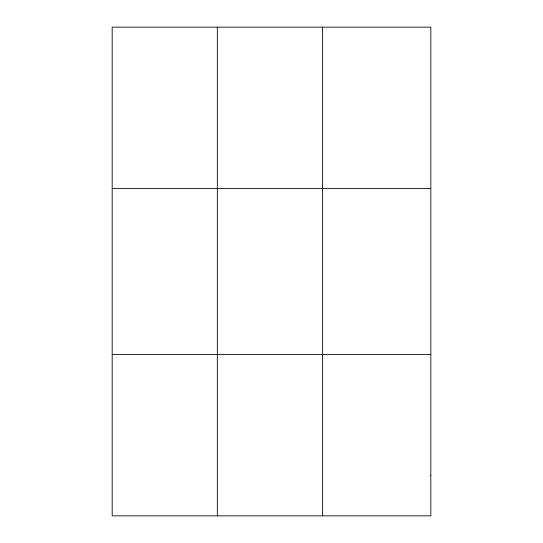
<?xml version="1.0" encoding="UTF-8"?>
<svg xmlns="http://www.w3.org/2000/svg" width="543" height="543" viewBox="0 0 543 543"><rect width="100%" height="100%" fill="white"/><g stroke="black" fill="none" stroke-linecap="round" stroke-linejoin="round"><path stroke-width="0.81" d="M217.329 515.85L217.329 27.15M322.481 515.85L322.481 27.15M112.177 188.421L430.823 188.421M112.177 354.579L430.823 354.579M430.823 475.532L430.823 515.85L112.177 515.85L112.177 27.15L430.823 27.15L430.823 475.532"/></g></svg>
